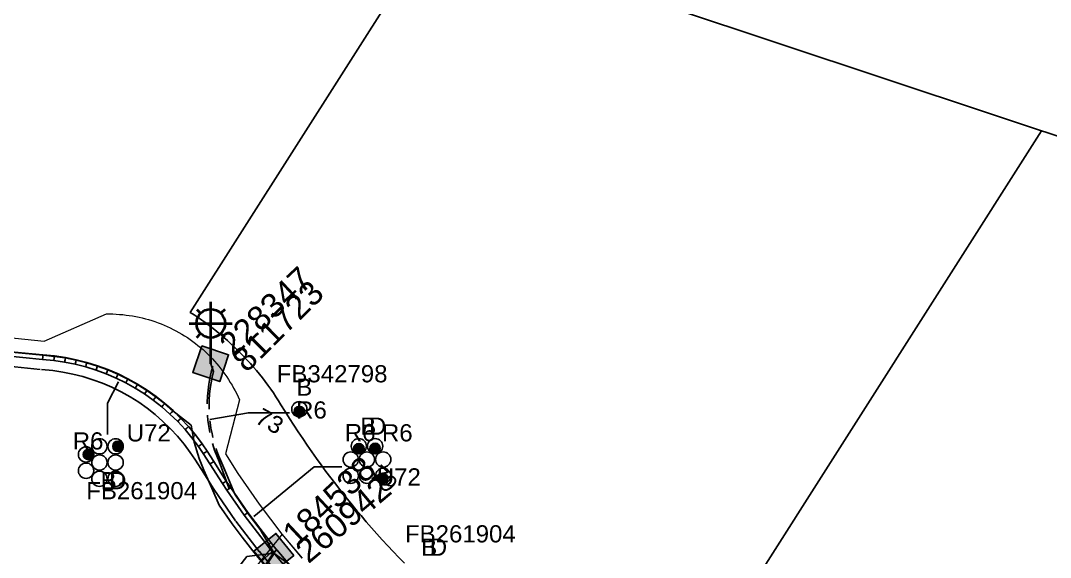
# Model space of a CAD drawing. Header units: metres. Extents: x 0 to 294317, y 0 to 6233398.
# Drawn here: x 293275.7 to 293383.6, y 6231772.4 to 6231828.6 of the extents above; entities that cross this region are included whole.
import ezdxf
from ezdxf.enums import TextEntityAlignment as Align

# ---------------------------------------------------------------- set-up
doc = ezdxf.new("R2010")
doc.units = ezdxf.units.M
doc.linetypes.add('Cable Exist UG', pattern=[8.2, 4, -1.2, 1.8, -1.2])
doc.layers.get('0').update_dxf_attribs({"color": 6})
for name, color, linetype in [('_User Miscellaneous1', 7, 'Continuous'), ('_User Miscellaneous2', 7, 'Continuous'), ('Duct_SP_EXT', 7, 'Continuous'), ('Equip_SP_SL_EXT', 7, 'Continuous'), ('Mains_HV_EXT', 7, 'Continuous'), ('Mains_SL_EXT', 7, 'Continuous'), ('SupportsUG_SP_LV_SL_EXT', 7, 'Continuous'), ('Trench_SP_EXT', 7, 'Continuous')]:
    doc.layers.add(name, color=color, linetype=linetype)
doc.layers.add('Cadastre Land Parcels_SP_EXT', color=9, linetype='Continuous', lineweight=5)
doc.layers.add('Cadastre Roads_SP_EXT', color=9, linetype='Continuous', lineweight=5)
doc.styles.add('COLUMN_LABEL', font='arial.ttf')
doc.styles.add('iecARIAL', font='arial.ttf', dxfattribs={"height": 2})
doc.styles.add('POLE_LABEL', font='arial.ttf')
doc.styles.get("Standard").update_dxf_attribs({"font": 'arial.ttf'})

# ---------------------------------------------------------------- blocks, each defined once
blk = doc.blocks.new('COLUMN_EXT')
blk.add_hatch(color=256).paths.add_polyline_path([(-1.49, 1.48), (-1.49, -1.49), (1.48, -1.49), (1.48, 1.48)])
blk.add_lwpolyline([(-1.49, -1.49), (1.48, -1.49), (1.48, 1.48), (-1.49, 1.48)], close=True)
for tag, height, style, flags, p in [('ASSET_NUM', 2.5, 'COLUMN_LABEL', 8, (2, 2)), ('STRUCTURE_PLANT_NUMBER', 0.2, 'POLE_LABEL', 9, (1.81, 0.03)), ('STREET_CODE', 0.2, 'COLUMN_LABEL', 9, (1.81, -0.2))]:
    blk.add_attdef(tag, text='', height=height, dxfattribs=dict(style=style, flags=flags)).set_placement(p, align=Align.MIDDLE_LEFT)
at = {"flags": 9}
for tag, p in [('COLUMN_TYPE', (1.81, -0.4)), ('OWNED_BY', (1.81, -0.6)), ('STATE', (1.81, -0.8)), ('USAGE', (1.81, -1)), ('STREETNAME', (1.81, -1.6)), ('SUBURB', (1.81, -1.8)), ('LEGEND', (1.81, -1.2)), ('LOCATION', (1.81, -1.4)), ('NOTES', (1.81, -2))]:
    blk.add_attdef(tag, text='', height=0.2, dxfattribs=at).set_placement(p, align=Align.MIDDLE_LEFT)
at = {"flags": 1}
blk.add_attdef('Z', (1.81, -2.35), '', height=0.2, dxfattribs=at)
blk = doc.blocks.new('DUCT_EXT')
blk.add_circle((0, 0.8), 0.8)
at = {"flags": 1}
blk.add_attdef('Z', (0, 0), '', height=0.2, dxfattribs=at)
at = {"flags": 9}
for tag, p in [('DUCT_CODE', (0, 0)), ('XSECT_TYPE', (0, -0.2)), ('STATE', (0, -0.6)), ('FB_REFERENCE', (0, -0.4)), ('NOTES', (0, -0.8))]:
    blk.add_attdef(tag, text='', height=0.2, dxfattribs=at).set_placement(p, align=Align.MIDDLE_LEFT)
blk = doc.blocks.new('SL_LANTERN_EXT')
at = {"lineweight": 40}
for p, q in [((-1.46, 5.68), (-1.06, 5.28)), ((0, 1.97), (0, 6.47)), ((1.46, 5.68), (1.06, 5.28)), ((-2.25, 4.22), (2.25, 4.22)), ((-1.46, 2.76), (-1.06, 3.16)), ((0, 0), (0, 2.72)), ((1.46, 2.76), (1.06, 3.16))]:
    blk.add_line(p, q, dxfattribs=at)
blk.add_circle((0, 4.22), 1.5, dxfattribs=at)
at = {"style": 'iecARIAL', "flags": 8}
blk.add_attdef('ASSET_NUM', (1.5, 1.5), '', height=2.5, dxfattribs=at)
for tag, p, height, flags in [('CONSTRUCTED_VOLTAGE', (0.98, -0.65), 0.2, 9), ('CONTROL_TYPE', (0.98, -0.85), 0.2, 9), ('LANTERN_PURPOSE', (0.98, -1.05), 0.2, 9), ('LANTERN_TYPE', (0.98, -1.25), 0.2, 9), ('LNUMBER', (2.18, -3.25), 2.5, 8), ('OPERATING_VOLTAGE', (0.98, -1.65), 0.2, 9), ('ORIENTATION', (0.98, -1.85), 0.2, 9), ('OWNED_BY', (0.98, -2.05), 0.2, 9), ('STATE', (0.98, -2.25), 0.2, 9), ('NO_PHASES', (0.98, -1.45), 0.2, 9), ('USAGE', (0.98, -2.45), 0.2, 9), ('CEXIST', (0.98, -2.65), 0.2, 9), ('CNEW', (0.98, -2.85), 0.2, 9), ('CNUMBER', (0.98, -3.05), 0.2, 9), ('CREMOVE', (0.98, -3.25), 0.2, 9), ('CREPLACE', (0.98, -3.45), 0.2, 9), ('LKINGHEIGHT', (0.98, -3.65), 0.2, 9), ('LBRACKET', (0.98, -3.85), 0.2, 9), ('LBRACKETVOCAB', (0.98, -4.05), 0.2, 9), ('LCATEGORY', (0.98, -4.25), 0.2, 9), ('LCHARGE1', (0.98, -4.45), 0.2, 9), ('LCHARGE1PERCENT', (0.98, -4.65), 0.2, 9), ('LCHARGE2', (0.98, -4.85), 0.2, 9), ('LCHARGE2PERCENT', (0.98, -5.05), 0.2, 9), ('LCHARGE3', (0.98, -5.25), 0.2, 9), ('LCHARGE3PERCENT', (0.98, -5.45), 0.2, 9), ('LEXIST', (0.98, -5.65), 0.2, 9), ('LLAMP', (0.98, -5.85), 0.2, 9), ('LLAMPVOCAB', (0.98, -6.05), 0.2, 9), ('LMAST', (0.98, -6.25), 0.2, 9), ('LMASTVOCAB', (0.98, -6.45), 0.2, 9), ('LNEW', (0.98, -6.65), 0.2, 9), ('LANTNUMBER', (0.98, -6.85), 0.2, 9), ('LOUTREACH', (0.98, -7.25), 0.2, 9), ('LOUTREACHVOCAB', (0.98, -7.45), 0.2, 9), ('LRATECODE', (0.98, -7.65), 0.2, 9), ('LREMOVE', (0.98, -7.85), 0.2, 9), ('LREPLACE', (0.98, -8.05), 0.2, 9), ('LTYPE', (0.98, -8.25), 0.2, 9), ('LTYPEVOCAB', (0.98, -8.45), 0.2, 9), ('LEGEND', (0.98, -8.65), 0.2, 9), ('STREETNAME', (0.98, -9.25), 0.2, 9), ('SUBURB', (0.98, -9.45), 0.2, 1), ('LOCATION', (0.98, -8.85), 0.2, 9), ('NOTES', (0.98, -9.05), 0.2, 9)]:
    blk.add_attdef(tag, p, '', height=height, dxfattribs=dict(flags=flags))
blk = doc.blocks.new('CABLE_LARGE_EXT')
h = blk.add_hatch(color=256)
edge = h.paths.add_edge_path()
edge.add_arc((0, 0.55), 0.55, 0, 360)
blk.add_circle((0, 0.55), 0.55)
at = {"flags": 1}
blk.add_attdef('Z', (0, 0), '', height=0.2, dxfattribs=at)
at = {"flags": 9}
for tag, p in [('COND_CODE', (0, 0)), ('STATE', (0, -0.4)), ('XSECT_SIZE', (0, -0.6)), ('FB_REFERENCE', (0, -0.2)), ('NOTES', (0, -0.8))]:
    blk.add_attdef(tag, text='', height=0.2, dxfattribs=at).set_placement(p, align=Align.MIDDLE_LEFT)

msp = doc.modelspace()

# ---------------------------------------------------------------- linework, layer by layer
at = {"layer": '_User Miscellaneous1', "linetype": 'Continuous'}
msp.add_lwpolyline([(293453.11, 6232132.8), (293406.51, 6232163.54), (293365.36, 6232100.67), (293366.84, 6232093.8), (293405.29, 6232068.6), (293406.73, 6232061.68), (293356.03, 6231984.29), (293275.68, 6231977.44), (293221.21, 6231927.27), (293188.45, 6231923.86), (293151.68, 6231867.7), (293190.48, 6231843.03), (293207.72, 6231832.07), (293254.99, 6231864.32), (293296.35, 6231833.88), (293315.28, 6231832.32), (293343.88, 6231829.96), (293399.68, 6231811.44), (293412.07, 6231785.11), (293432.49, 6231741.74), (293407.18, 6231701.95), (293424.8, 6231690.73), (293443.94, 6231678.58), (293462.91, 6231666.21)], dxfattribs=at)
at = {"layer": 'Cadastre Land Parcels_SP_EXT', "linetype": 'Continuous'}
for points in [[(293315.92, 6231771.82), (293315.34, 6231772.42), (293314.75, 6231773.03), (293314.18, 6231773.65), (293313.61, 6231774.27), (293313.04, 6231774.89), (293312.48, 6231775.53), (293311.93, 6231776.16), (293311.38, 6231776.8), (293310.84, 6231777.45), (293310.3, 6231778.1), (293309.77, 6231778.75), (293309.24, 6231779.41), (293308.73, 6231780.08), (293308.21, 6231780.75), (293307.71, 6231781.42), (293307.21, 6231782.1), (293306.71, 6231782.78), (293306.22, 6231783.47), (293305.74, 6231784.16), (293305.27, 6231784.86), (293304.8, 6231785.56), (293304.34, 6231786.27), (293303.88, 6231786.98), (293303.43, 6231787.69), (293302.99, 6231788.41), (293302.73, 6231788.82), (293302.47, 6231789.23), (293302.2, 6231789.64), (293301.92, 6231790.04), (293301.63, 6231790.44), (293301.34, 6231790.83), (293301.05, 6231791.22), (293300.74, 6231791.6), (293300.43, 6231791.98), (293300.12, 6231792.35), (293299.8, 6231792.71), (293299.47, 6231793.08), (293299.14, 6231793.43), (293298.8, 6231793.78), (293298.45, 6231794.13), (293298.1, 6231794.47), (293297.75, 6231794.8), (293297.38, 6231795.13), (293297.02, 6231795.45), (293296.65, 6231795.77), (293296.27, 6231796.08), (293295.89, 6231796.38), (293295.5, 6231796.68), (293295.11, 6231796.97), (293294.71, 6231797.26), (293294.31, 6231797.54), (293293.91, 6231797.81), (293293.5, 6231798.07), (293315.28, 6231832.32)], [(293315.28, 6231832.32), (293293.5, 6231798.07), (293293.91, 6231797.81), (293294.31, 6231797.54), (293294.71, 6231797.26), (293295.11, 6231796.97), (293295.5, 6231796.68), (293295.89, 6231796.38), (293296.27, 6231796.08), (293296.65, 6231795.77), (293297.02, 6231795.45), (293297.38, 6231795.13), (293297.75, 6231794.8), (293298.1, 6231794.47), (293298.45, 6231794.13), (293298.8, 6231793.78), (293299.14, 6231793.43), (293299.47, 6231793.08), (293299.8, 6231792.71), (293300.12, 6231792.35), (293300.43, 6231791.98), (293300.74, 6231791.6), (293301.05, 6231791.22), (293301.34, 6231790.83), (293301.63, 6231790.44), (293301.92, 6231790.04), (293302.2, 6231789.64), (293302.47, 6231789.23), (293302.73, 6231788.82), (293302.99, 6231788.41), (293303.43, 6231787.69), (293303.88, 6231786.98), (293304.34, 6231786.27), (293304.8, 6231785.56), (293305.27, 6231784.86), (293305.74, 6231784.16), (293306.22, 6231783.47), (293306.71, 6231782.78), (293307.21, 6231782.1), (293307.71, 6231781.42), (293308.21, 6231780.75), (293308.73, 6231780.08), (293309.24, 6231779.41), (293309.77, 6231778.75), (293310.3, 6231778.1), (293310.84, 6231777.45), (293311.38, 6231776.8), (293311.93, 6231776.16), (293312.48, 6231775.53), (293313.04, 6231774.89), (293313.61, 6231774.27), (293314.18, 6231773.65), (293314.75, 6231773.03), (293315.34, 6231772.42), (293315.92, 6231771.82)], [(293341.63, 6231752.63), (293382.64, 6231817.1), (293382.64, 6231817.1), (293343.88, 6231829.96)], [(293274.15, 6231795.48), (293278.21, 6231795.08), (293284.71, 6231797.92), (293285.05, 6231797.92), (293285.4, 6231797.91), (293285.74, 6231797.9), (293286.09, 6231797.87), (293286.43, 6231797.84), (293286.77, 6231797.8), (293287.11, 6231797.76), (293287.45, 6231797.7), (293287.79, 6231797.64), (293288.13, 6231797.57), (293288.47, 6231797.5), (293288.8, 6231797.41), (293289.13, 6231797.32), (293289.46, 6231797.22), (293289.79, 6231797.11), (293290.12, 6231796.99), (293290.44, 6231796.87), (293290.76, 6231796.74), (293291.07, 6231796.6), (293291.39, 6231796.46), (293291.7, 6231796.3), (293292, 6231796.14), (293292.3, 6231795.98), (293292.6, 6231795.8), (293292.9, 6231795.62), (293293.19, 6231795.44), (293293.47, 6231795.24), (293293.75, 6231795.04), (293294.03, 6231794.83), (293294.3, 6231794.62), (293294.57, 6231794.4), (293294.83, 6231794.18), (293295.08, 6231793.94), (293295.33, 6231793.71), (293295.58, 6231793.46), (293295.82, 6231793.21), (293296.05, 6231792.96), (293296.28, 6231792.7), (293296.5, 6231792.44), (293296.71, 6231792.17), (293296.92, 6231791.89), (293297.13, 6231791.61), (293297.32, 6231791.33), (293297.51, 6231791.04), (293297.69, 6231790.75), (293297.87, 6231790.45), (293298.04, 6231790.15), (293298.2, 6231789.85), (293298.36, 6231789.54), (293298.5, 6231789.23), (293298.64, 6231788.91), (293297.19, 6231783.26), (293298.48, 6231781.21), (293300.71, 6231777.98), (293303.1, 6231774.86), (293305.23, 6231772.34)]]:
    msp.add_lwpolyline(points, dxfattribs=at)
msp.add_lwpolyline([(293412.07, 6231785.11), (293399.68, 6231811.44), (293382.64, 6231817.1), (293341.63, 6231752.63), (293344.4, 6231750.87), (293340.33, 6231744.47), (293373, 6231723.69), (293412.07, 6231785.11)], close=True, dxfattribs=at)
at = {"layer": 'Cadastre Roads_SP_EXT', "linetype": 'Continuous'}
msp.add_lwpolyline([(293305.23, 6231772.34), (293303.11, 6231774.86), (293293.85, 6231763.3)], dxfattribs=at)
at = {"layer": 'Duct_SP_EXT'}
for p, q in [((293278.07, 6231793.62), (293273.97, 6231794.03)), ((293278.03, 6231793.14), (293273.91, 6231793.55)), ((293278.03, 6231793.14), (293278.05, 6231793.38)), ((293279.21, 6231793.04), (293278.03, 6231793.14)), ((293278.07, 6231793.62), (293278.05, 6231793.38)), ((293279.27, 6231793.51), (293278.07, 6231793.62)), ((293279.21, 6231793.04), (293279.24, 6231793.28)), ((293280.33, 6231792.88), (293279.21, 6231793.04)), ((293279.27, 6231793.51), (293279.24, 6231793.28)), ((293280.42, 6231793.35), (293279.27, 6231793.51)), ((293280.33, 6231792.88), (293280.38, 6231793.11)), ((293280.42, 6231793.35), (293280.38, 6231793.11)), ((293281.55, 6231793.12), (293280.42, 6231793.35)), ((293281.55, 6231793.12), (293281.5, 6231792.89)), ((293282.68, 6231792.84), (293281.55, 6231793.12)), ((293281.45, 6231792.65), (293280.33, 6231792.88)), ((293281.45, 6231792.65), (293281.5, 6231792.89)), ((293282.55, 6231792.38), (293281.45, 6231792.65)), ((293282.55, 6231792.38), (293282.61, 6231792.61)), ((293283.63, 6231792.04), (293282.55, 6231792.38)), ((293282.68, 6231792.84), (293282.61, 6231792.61)), ((293283.78, 6231792.49), (293282.68, 6231792.84)), ((293283.63, 6231792.04), (293283.71, 6231792.27)), ((293284.69, 6231791.65), (293283.63, 6231792.04)), ((293283.78, 6231792.49), (293283.71, 6231792.27)), ((293284.87, 6231792.09), (293283.78, 6231792.49)), ((293284.69, 6231791.65), (293284.78, 6231791.87)), ((293284.87, 6231792.09), (293284.78, 6231791.87)), ((293285.93, 6231791.63), (293284.87, 6231792.09)), ((293285.73, 6231791.2), (293284.69, 6231791.65)), ((293285.73, 6231791.2), (293285.83, 6231791.42)), ((293286.75, 6231790.7), (293285.73, 6231791.2)), ((293285.93, 6231791.63), (293285.83, 6231791.42)), ((293286.97, 6231791.12), (293285.93, 6231791.63)), ((293286.75, 6231790.7), (293286.86, 6231790.91)), ((293286.97, 6231791.12), (293286.86, 6231790.91)), ((293287.98, 6231790.56), (293286.97, 6231791.12)), ((293287.74, 6231790.14), (293286.75, 6231790.7)), ((293287.74, 6231790.14), (293287.86, 6231790.35)), ((293288.7, 6231789.54), (293287.74, 6231790.14)), ((293287.98, 6231790.56), (293287.86, 6231790.35)), ((293288.97, 6231789.94), (293287.98, 6231790.56)), ((293288.7, 6231789.54), (293288.83, 6231789.74)), ((293288.97, 6231789.94), (293288.83, 6231789.74)), ((293289.91, 6231789.27), (293288.97, 6231789.94)), ((293289.62, 6231788.89), (293288.7, 6231789.54)), ((293289.62, 6231788.89), (293289.77, 6231789.08)), ((293290.51, 6231788.18), (293289.62, 6231788.89)), ((293289.91, 6231789.27), (293289.77, 6231789.08)), ((293290.82, 6231788.55), (293289.91, 6231789.27)), ((293290.51, 6231788.18), (293290.67, 6231788.37)), ((293291.36, 6231787.43), (293290.51, 6231788.18)), ((293290.82, 6231788.55), (293290.67, 6231788.37)), ((293291.69, 6231787.79), (293290.82, 6231788.55)), ((293291.36, 6231787.43), (293291.53, 6231787.61)), ((293291.69, 6231787.79), (293291.53, 6231787.61)), ((293292.52, 6231786.98), (293291.69, 6231787.79)), ((293292.18, 6231786.64), (293291.36, 6231787.43)), ((293292.18, 6231786.64), (293292.35, 6231786.81)), ((293292.95, 6231785.81), (293292.18, 6231786.64)), ((293292.52, 6231786.98), (293292.35, 6231786.81)), ((293293.31, 6231786.13), (293292.52, 6231786.98)), ((293292.95, 6231785.81), (293293.13, 6231785.97)), ((293293.67, 6231784.94), (293292.95, 6231785.81)), ((293293.31, 6231786.13), (293293.13, 6231785.97)), ((293294.05, 6231785.24), (293293.31, 6231786.13)), ((293293.67, 6231784.94), (293293.86, 6231785.09)), ((293294.35, 6231784.03), (293293.67, 6231784.94)), ((293294.05, 6231785.24), (293293.86, 6231785.09)), ((293294.74, 6231784.31), (293294.05, 6231785.24)), ((293294.74, 6231784.31), (293294.55, 6231784.17)), ((293295.25, 6231783.55), (293294.74, 6231784.31)), ((293294.35, 6231784.03), (293294.55, 6231784.17)), ((293294.86, 6231783.29), (293294.35, 6231784.03)), ((293294.86, 6231783.29), (293295.06, 6231783.42)), ((293295.56, 6231782.21), (293294.86, 6231783.29)), ((293295.25, 6231783.55), (293295.06, 6231783.42)), ((293295.97, 6231782.47), (293295.25, 6231783.55)), ((293295.56, 6231782.21), (293295.76, 6231782.34)), ((293296.86, 6231780.15), (293295.56, 6231782.21)), ((293295.97, 6231782.47), (293295.76, 6231782.34)), ((293297.26, 6231780.41), (293295.97, 6231782.47)), ((293296.86, 6231780.15), (293297.06, 6231780.28)), ((293297.34, 6231779.45), (293296.86, 6231780.15)), ((293297.26, 6231780.41), (293297.06, 6231780.28)), ((293297.73, 6231779.72), (293297.26, 6231780.41)), ((293297.34, 6231779.45), (293297.54, 6231779.59)), ((293297.34, 6231779.45), (293297.54, 6231779.59)), ((293299.14, 6231776.83), (293297.34, 6231779.45)), ((293297.73, 6231779.72), (293297.54, 6231779.59)), ((293297.73, 6231779.72), (293297.54, 6231779.59)), ((293299.53, 6231777.12), (293297.73, 6231779.72)), ((293299.14, 6231776.83), (293299.34, 6231776.98)), ((293301.57, 6231773.68), (293299.14, 6231776.83)), ((293299.53, 6231777.12), (293299.34, 6231776.98)), ((293301.95, 6231773.97), (293299.53, 6231777.12)), ((293301.57, 6231773.68), (293301.76, 6231773.82)), ((293302.18, 6231772.88), (293301.57, 6231773.68)), ((293301.95, 6231773.97), (293301.76, 6231773.82)), ((293302.56, 6231773.17), (293301.95, 6231773.97)), ((293302.18, 6231772.88), (293302.37, 6231773.02)), ((293302.2, 6231772.92), (293302.39, 6231773.07)), ((293303.75, 6231771.09), (293302.2, 6231772.92)), ((293302.56, 6231773.17), (293302.37, 6231773.02)), ((293302.57, 6231773.23), (293302.39, 6231773.07)), ((293304.11, 6231771.4), (293302.57, 6231773.23))]:
    msp.add_line(p, q, dxfattribs=at)
for points in [[(293284.83, 6231785.3), (293284.83, 6231788.56), (293285.99, 6231790.81)], [(293303.88, 6231787.56), (293299.58, 6231787.56), (293295.56, 6231786.87)], [(293309.38, 6231781.9), (293306.47, 6231781.9), (293300.15, 6231776.69)]]:
    msp.add_lwpolyline(points, dxfattribs=at)
at = {"layer": 'Mains_HV_EXT', "linetype": 'Cable Exist UG'}
msp.add_lwpolyline([(293273.78, 6231792.5), (293277.93, 6231792.09), (293279.09, 6231791.98), (293280.16, 6231791.83), (293281.21, 6231791.62), (293282.26, 6231791.35), (293283.29, 6231791.03), (293284.3, 6231790.66), (293285.29, 6231790.24), (293286.26, 6231789.76), (293287.2, 6231789.23), (293288.11, 6231788.66), (293288.99, 6231788.04), (293289.83, 6231787.37), (293290.64, 6231786.66), (293291.42, 6231785.9), (293292.15, 6231785.11), (293292.84, 6231784.29), (293293.49, 6231783.41), (293293.97, 6231782.7), (293294.67, 6231781.64), (293295.97, 6231779.56), (293298.28, 6231776.21), (293300.73, 6231773.03), (293302.04, 6231771.47)], dxfattribs=at)
at = {"layer": 'Mains_SL_EXT', "linetype": 'Cable Exist UG'}
for points in [[(293302.55, 6231770.08), (293300.43, 6231772.61), (293298.93, 6231774.55), (293298.93, 6231774.55), (293297.88, 6231775.92), (293296.51, 6231777.9), (293295.75, 6231779.67), (293294.93, 6231781.56), (293294.44, 6231782.77), (293293.92, 6231784.5), (293293.59, 6231786.28), (293291.66, 6231787.76), (293290.79, 6231788.52), (293289.89, 6231789.24), (293288.94, 6231789.9), (293287.96, 6231790.52), (293286.95, 6231791.09), (293285.92, 6231791.6), (293284.85, 6231792.06), (293283.77, 6231792.46), (293282.66, 6231792.8), (293281.54, 6231793.08), (293280.41, 6231793.31), (293279.27, 6231793.47), (293278.07, 6231793.58), (293273.97, 6231793.99)], [(293295.72, 6231750.18), (293294.17, 6231753.1), (293294.17, 6231753.1), (293292.51, 6231753.49), (293290.11, 6231753.93), (293287.7, 6231754.24), (293285.28, 6231754.42), (293299.41, 6231772.5), (293302.25, 6231772.85)], [(293331.96, 6231761.89), (293323.33, 6231753.66), (293323.33, 6231753.66), (293322.54, 6231754.2), (293317.89, 6231757.73), (293313.44, 6231761.53), (293308.58, 6231766.25), (293306.61, 6231768.37), (293304.08, 6231771.37), (293303.66, 6231771.87), (293302.25, 6231772.85)]]:
    msp.add_lwpolyline(points, dxfattribs=at)
msp.add_lwpolyline([(293302.33, 6231772.8), (293300.83, 6231775.36), (293300.83, 6231775.36), (293299.5, 6231777.09), (293298.16, 6231779.04), (293297.11, 6231781.57), (293297.11, 6231781.57), (293296.69, 6231782.53), (293296.69, 6231782.53, -0.169539), (293295.93, 6231791.89), (293295.93, 6231791.89), (293295.64, 6231792.7)], format="xyb", dxfattribs=at)
at = {"layer": 'Trench_SP_EXT', "linetype": 'Cable Exist UG'}
msp.add_lwpolyline([(293297.55, 6231779.7), (293296.51, 6231782.45), (293296.51, 6231782.45, -0.178823), (293295.87, 6231792.44)], format="xyb", dxfattribs=at)
msp.add_lwpolyline([(293301, 6231772.02), (293301.23, 6231772.27), (293302.13, 6231773.12)], dxfattribs=at)

# ---------------------------------------------------------------- block references
at = {"layer": 'Duct_SP_EXT'}
for name, p in [('DUCT_EXT', (293304.92, 6231787.13)), ('CABLE_LARGE_EXT', (293304.92, 6231787.13)), ('DUCT_EXT', (293311.15, 6231783.27)), ('CABLE_LARGE_EXT', (293311.15, 6231783.25)), ('DUCT_EXT', (293312.85, 6231783.27)), ('CABLE_LARGE_EXT', (293312.85, 6231783.28)), ('DUCT_EXT', (293310.3, 6231781.87)), ('DUCT_EXT', (293312, 6231781.87)), ('DUCT_EXT', (293313.7, 6231781.87)), ('DUCT_EXT', (293310.3, 6231780.17)), ('DUCT_EXT', (293312, 6231780.17)), ('DUCT_EXT', (293313.7, 6231780.17)), ('CABLE_LARGE_EXT', (293313.63, 6231780.15))]:
    msp.add_blockref(name, p, dxfattribs=at)
at = {"layer": 'Duct_SP_EXT', "rotation": 90}
for name, p in [('DUCT_EXT', (293284.78, 6231784.05)), ('DUCT_EXT', (293286.48, 6231784.05)), ('CABLE_LARGE_EXT', (293286.48, 6231784.05)), ('DUCT_EXT', (293283.38, 6231783.2)), ('CABLE_LARGE_EXT', (293283.38, 6231783.2)), ('DUCT_EXT', (293283.38, 6231781.5)), ('DUCT_EXT', (293284.78, 6231782.35)), ('DUCT_EXT', (293286.48, 6231782.35)), ('DUCT_EXT', (293284.78, 6231780.65)), ('DUCT_EXT', (293286.48, 6231780.65))]:
    msp.add_blockref(name, p, dxfattribs=at)
at = {"layer": 'Equip_SP_SL_EXT'}
ref = msp.add_blockref('SL_LANTERN_EXT', (293295.64, 6231792.7), dxfattribs=at)
ref.add_attrib('ASSET_NUM', '228347', dxfattribs={"layer": '0', "height": 2.5, "rotation": 42.9904, "style": 'iecARIAL'}).set_placement((293297.14, 6231794.2), align=Align.MIDDLE_LEFT)
ref = msp.add_blockref('SL_LANTERN_EXT', (293302.25, 6231772.85), dxfattribs=dict(at, rotation=146.1229494110383))
ref.add_attrib('ASSET_NUM', '184538', dxfattribs={"layer": '0', "height": 2.5, "rotation": 43.0753, "style": 'iecARIAL'}).set_placement((293303.75, 6231774.35), align=Align.MIDDLE_LEFT)
at = {"layer": 'SupportsUG_SP_LV_SL_EXT'}
ref = msp.add_blockref('COLUMN_EXT', (293295.64, 6231792.7), dxfattribs=dict(at, rotation=251.5902504927078))
ref.add_attrib('ASSET_NUM', '811723', dxfattribs={"layer": '0', "height": 2.5, "rotation": 44.6853, "style": 'COLUMN_LABEL'}).set_placement((293297.64, 6231793.45), align=Align.TOP_LEFT)
ref = msp.add_blockref('COLUMN_EXT', (293302.25, 6231772.85), dxfattribs=dict(at, rotation=309.0016552336617))
ref.add_attrib('ASSET_NUM', '260942', dxfattribs={"layer": '0', "height": 2.5, "rotation": 40.156, "style": 'COLUMN_LABEL'}).set_placement((293304.25, 6231773.6), align=Align.TOP_LEFT)

# ---------------------------------------------------------------- texts
at = {"layer": '_User Miscellaneous2'}
for s, p in [('FB342798', (293302.55, 6231790.75)), ('B', (293304.6, 6231789.35)), ('R6', (293304.58, 6231786.96)), ('B', (293311.3, 6231785.27)), ('D', (293312.2, 6231785.27)), ('R6', (293281.19, 6231783.72)), ('U72', (293286.84, 6231784.56)), ('R6', (293309.68, 6231784.59)), ('R6', (293313.57, 6231784.57)), ('B', (293284.1, 6231779.56)), ('D', (293285, 6231779.56)), ('U72', (293313.03, 6231779.95)), ('FB261904', (293282.6, 6231778.51)), ('FB261904', (293315.98, 6231773.99)), ('B', (293317.68, 6231772.59)), ('D', (293318.58, 6231772.59))]:
    msp.add_text(s, height=1.8, dxfattribs=at).set_placement(p)
at = {"layer": 'Cadastre Land Parcels_SP_EXT'}
for s, rotation, p in [('73', 331.0203, (293300.16, 6231786.58)), ('79', 314.8096, (293312.15, 6231781.01))]:
    msp.add_text(s, height=1.8, rotation=rotation, dxfattribs=at).set_placement(p)

doc.saveas('drawing.dxf')
